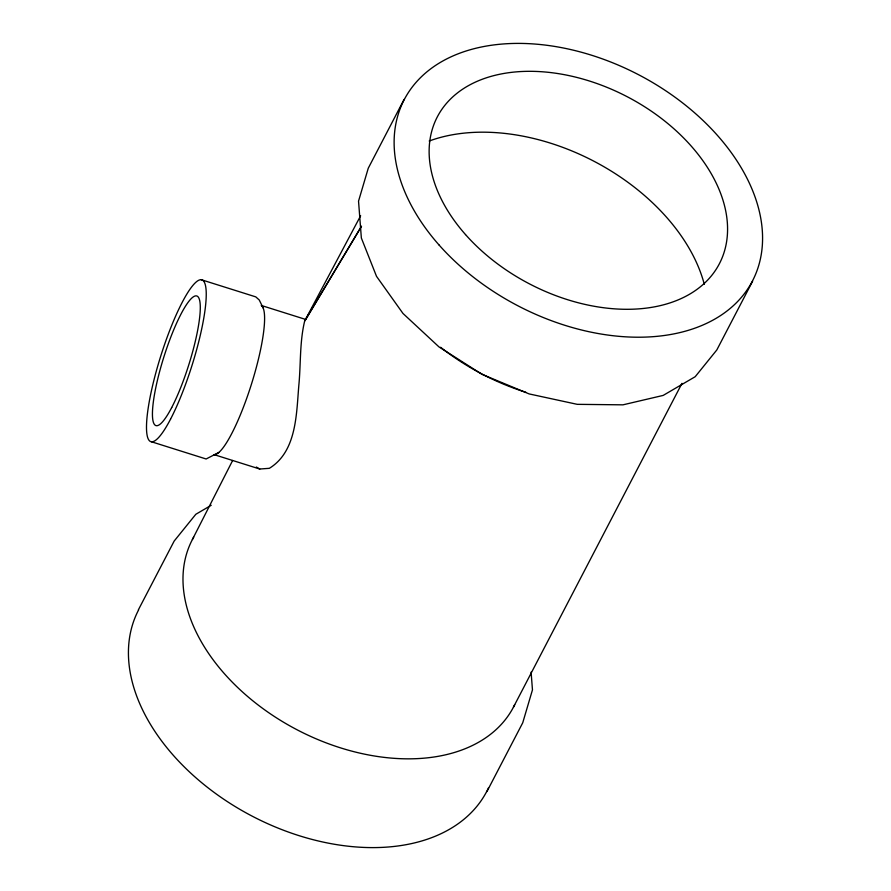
<?xml version="1.0" encoding="UTF-8"?>
<svg xmlns="http://www.w3.org/2000/svg" width="891" height="891" viewBox="0 0 891 891"><rect width="100%" height="100%" fill="white"/><g stroke="black" fill="none" stroke-linecap="round" stroke-linejoin="round"><path stroke-width="1.34" d="M361.479 226.303L304.677 320.994C299.565 342.077 300.913 363.784 298.83 385.38C296.38 413.758 296.814 451.447 269.349 468.321L259.76 469.022L214.107 454.644A78.297 15.058 -72.5 0 0 250.805 386.193A78.297 15.058 -72.5 0 0 261.742 305.869M304.677 320.994L360.643 215.733M192.4 539.512L232.64 460.48M138.383 609.812L174.191 541.037L195.797 514.296L211.212 505.286M404.08 99.424L368.273 168.199L358.538 201.132L361.356 238.02L376.514 276.333L402.988 313.465L438.973 346.9L482.02 374.343L529.176 393.933L577.245 404.336L622.954 404.837L663.182 395.415L695.203 376.704L716.81 349.963L752.617 281.188M513.461 707.12L681.983 383.342M486.92 791.576L522.727 722.801L532.462 689.868L531.103 672.104M305.279 320.225L361.456 226.347M218.874 452.416L206.133 458.988L151.537 441.791M201.188 279.685L255.784 296.881L259.248 299.989L263.135 307.907M261.241 305.446L305.591 319.412M256.318 467.029L259.76 469.022M514.686 704.703A181.085 120.229 27.5 0 1 297.137 729.818A181.085 120.229 27.5 0 1 193.703 537.128M488.513 787.833A196.31 130.342 27.5 0 1 254.993 817.604A196.31 130.342 27.5 0 1 138.595 609.923M525.935 392.296A181.062 120.218 27.5 0 1 440.611 347.278M429.195 141.023A181.062 120.218 27.5 0 1 704.302 284.34M465.514 234.578A159.01 105.572 27.5 0 0 719.338 263.825A159.01 105.572 27.5 0 0 550.192 72.516A159.01 105.572 27.5 0 0 465.514 234.578M171.707 407.532A67.95 13.064 -72.5 0 0 199.005 298.362A67.95 13.064 -72.5 0 0 158.386 376.325A67.95 13.064 -72.5 0 0 171.707 407.532M439.029 244.958A196.31 130.342 27.5 0 0 752.405 281.077A196.31 130.342 27.5 0 0 543.599 44.884A196.31 130.342 27.5 0 0 439.029 244.958M170.549 419.149A84.834 16.316 -72.5 0 0 204.64 282.848A84.834 16.316 -72.5 0 0 153.909 380.212A84.834 16.316 -72.5 0 0 170.549 419.149"/></g></svg>
